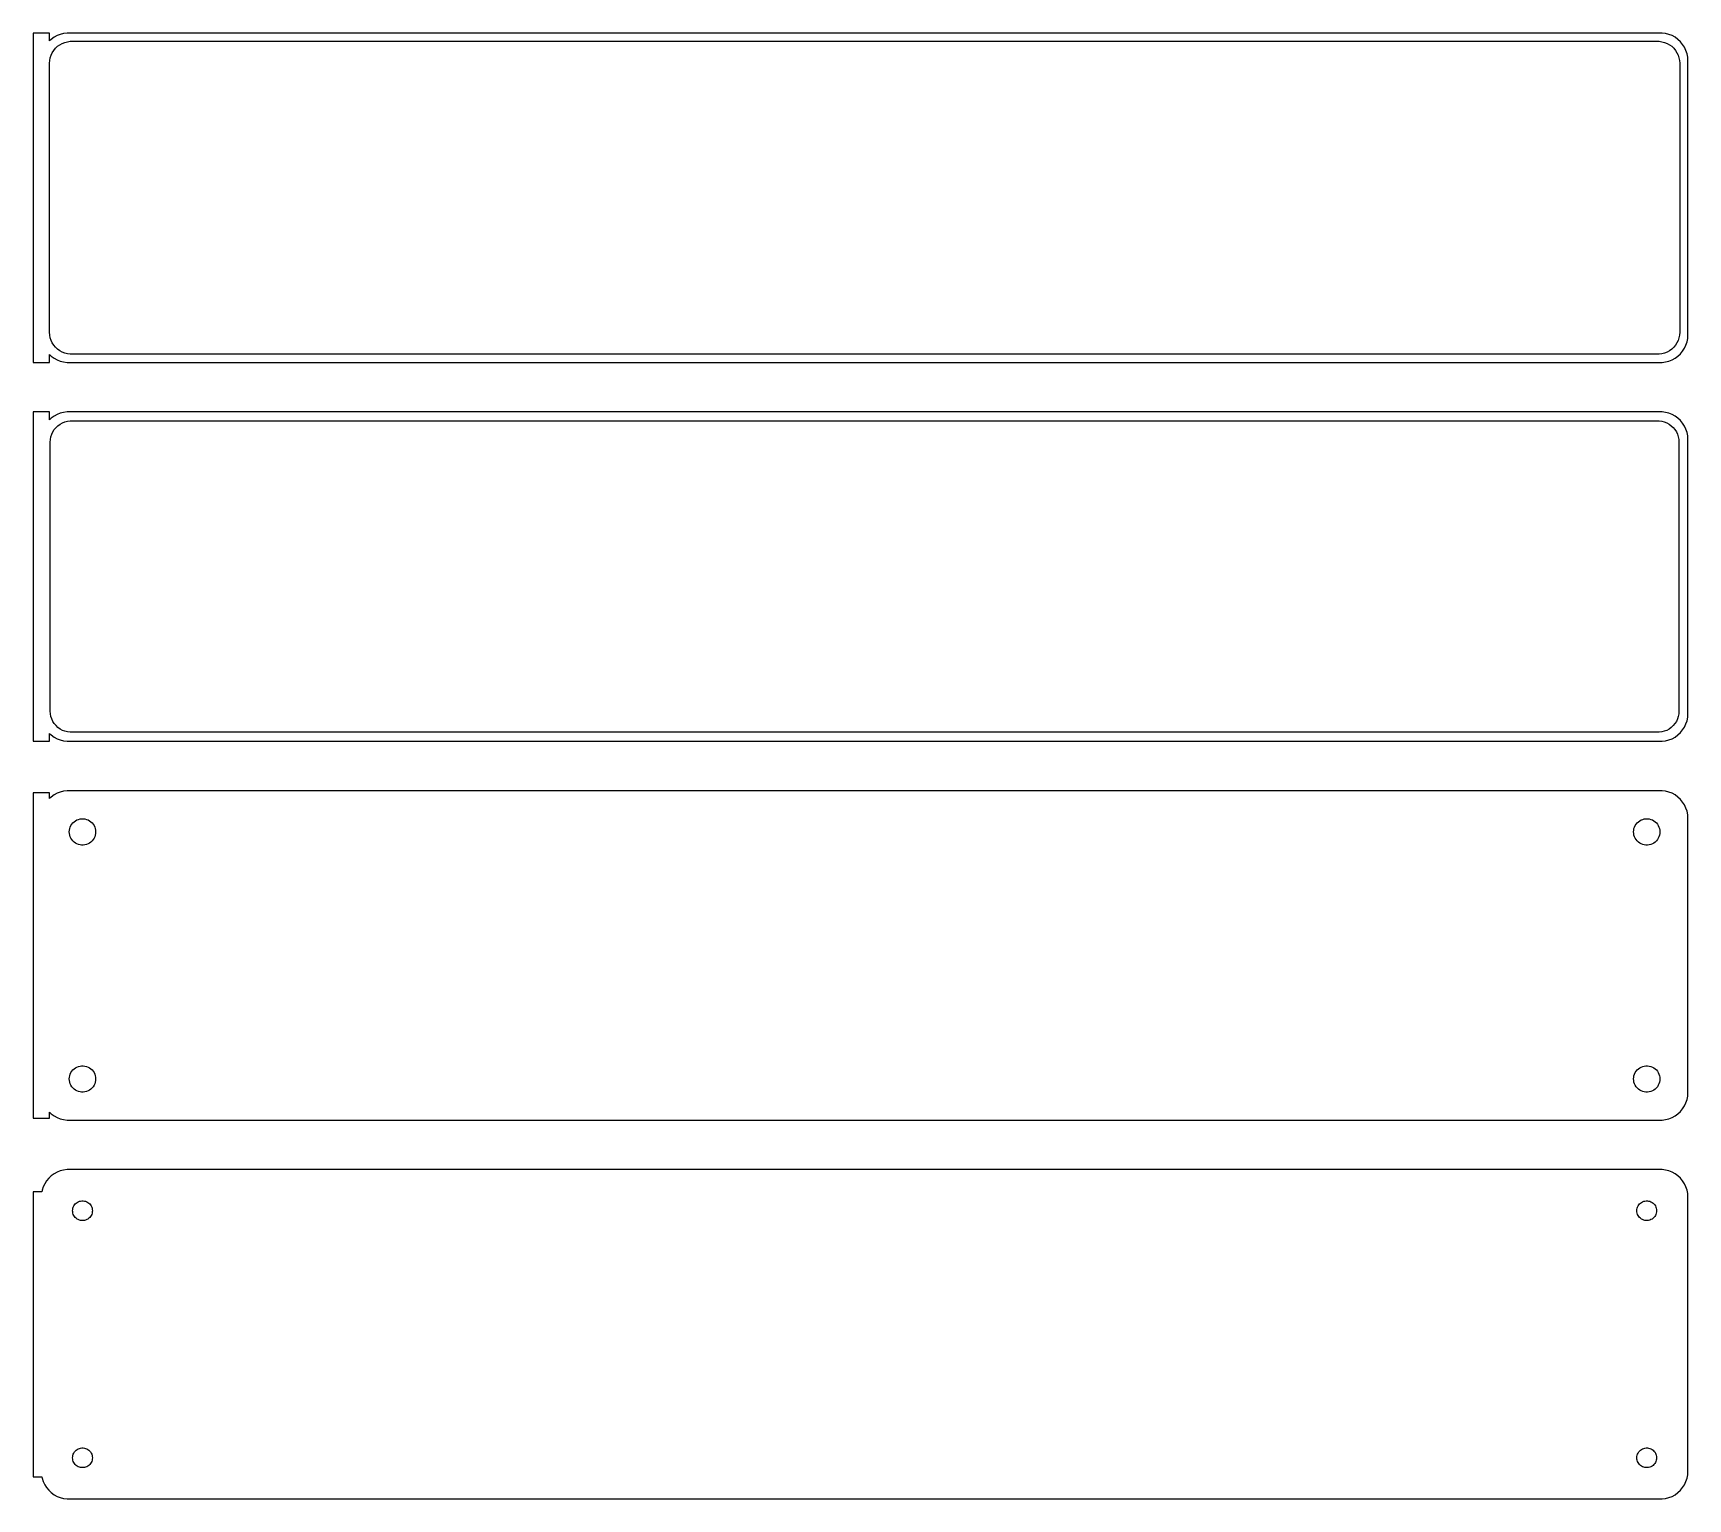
# Model space of a CAD drawing. Header units: metres. Extents: x -152 to 150, y 177 to 444.
import ezdxf

# ---------------------------------------------------------------- set-up
doc = ezdxf.new("R2010")
doc.units = ezdxf.units.M

msp = doc.modelspace()

# ---------------------------------------------------------------- linework, layer by layer
for p, q in [((-148.5, 443.99), (-151.5, 443.99)), ((-151.5, 443.99), (-151.5, 384.01)), ((-148.5, 442.559), (-148.5, 443.99)), ((-147.679, 443.222), (-148.187, 442.853)), ((-147.129, 443.524), (-147.679, 443.222)), ((-146.545, 443.755), (-147.129, 443.524)), ((-145.937, 443.911), (-146.545, 443.755)), ((-145.314, 443.99), (-145.937, 443.911)), ((145.314, 443.99), (-145.314, 443.99)), ((145.937, 443.911), (145.314, 443.99)), ((146.545, 443.755), (145.937, 443.911)), ((147.129, 443.524), (146.545, 443.755)), ((147.679, 443.222), (147.129, 443.524)), ((148.187, 442.853), (147.679, 443.222)), ((-148.187, 442.853), (-148.5, 442.559)), ((-148.219, 439.972), (-148.005, 440.427)), ((-148.005, 440.427), (-147.736, 440.851)), ((-147.736, 440.851), (-147.416, 441.238)), ((-147.416, 441.238), (-147.05, 441.582)), ((-147.05, 441.582), (-146.643, 441.877)), ((-146.643, 441.877), (-146.203, 442.119)), ((-146.203, 442.119), (-145.736, 442.304)), ((-145.736, 442.304), (-145.25, 442.429)), ((-145.25, 442.429), (-144.751, 442.492)), ((-144.751, 442.492), (144.751, 442.492)), ((144.751, 442.492), (145.25, 442.429)), ((145.25, 442.429), (145.736, 442.304)), ((145.736, 442.304), (146.203, 442.119)), ((146.203, 442.119), (146.643, 441.877)), ((146.643, 441.877), (147.05, 441.582)), ((147.05, 441.582), (147.416, 441.238)), ((147.416, 441.238), (147.736, 440.851)), ((147.736, 440.851), (148.005, 440.427)), ((148.005, 440.427), (148.219, 439.972)), ((148.645, 442.423), (148.187, 442.853)), ((149.045, 441.939), (148.645, 442.423)), ((149.382, 441.409), (149.045, 441.939)), ((149.649, 440.841), (149.382, 441.409)), ((149.843, 440.243), (149.649, 440.841)), ((149.961, 439.627), (149.843, 440.243)), ((-148.5, 438.5), (-148.468, 439.001)), ((-148.5, 389.5), (-148.5, 438.5)), ((-148.468, 439.001), (-148.374, 439.495)), ((-148.374, 439.495), (-148.219, 439.972)), ((148.219, 439.972), (148.374, 439.495)), ((148.374, 439.495), (148.468, 439.001)), ((148.468, 439.001), (148.5, 438.5)), ((148.5, 438.5), (148.5, 389.5)), ((150, 439), (149.961, 439.627)), ((150, 389), (150, 439)), ((-148.468, 388.999), (-148.5, 389.5)), ((-148.374, 388.505), (-148.468, 388.999)), ((148.468, 388.999), (148.374, 388.505)), ((148.5, 389.5), (148.468, 388.999)), ((149.961, 388.373), (150, 389)), ((-148.219, 388.028), (-148.374, 388.505)), ((-148.005, 387.573), (-148.219, 388.028)), ((-147.736, 387.149), (-148.005, 387.573)), ((-147.416, 386.762), (-147.736, 387.149)), ((-147.05, 386.418), (-147.416, 386.762)), ((-146.643, 386.123), (-147.05, 386.418)), ((-146.203, 385.881), (-146.643, 386.123)), ((146.643, 386.123), (146.203, 385.881)), ((147.05, 386.418), (146.643, 386.123)), ((147.416, 386.762), (147.05, 386.418)), ((147.736, 387.149), (147.416, 386.762)), ((148.005, 387.573), (147.736, 387.149)), ((148.219, 388.028), (148.005, 387.573)), ((148.374, 388.505), (148.219, 388.028)), ((148.645, 385.577), (149.045, 386.061)), ((149.045, 386.061), (149.382, 386.591)), ((149.382, 386.591), (149.649, 387.159)), ((149.649, 387.159), (149.843, 387.757)), ((149.843, 387.757), (149.961, 388.373)), ((-151.5, 384.01), (-148.5, 384.01)), ((-148.5, 385.441), (-148.187, 385.147)), ((-148.5, 384.01), (-148.5, 385.441)), ((-148.187, 385.147), (-147.679, 384.778)), ((-147.679, 384.778), (-147.129, 384.476)), ((-147.129, 384.476), (-146.545, 384.245)), ((-146.545, 384.245), (-145.937, 384.089)), ((-145.736, 385.696), (-146.203, 385.881)), ((-145.937, 384.089), (-145.314, 384.01)), ((-145.25, 385.571), (-145.736, 385.696)), ((-145.314, 384.01), (145.314, 384.01)), ((-144.751, 385.508), (-145.25, 385.571)), ((144.751, 385.508), (-144.751, 385.508)), ((145.25, 385.571), (144.751, 385.508)), ((145.736, 385.696), (145.25, 385.571)), ((145.314, 384.01), (145.937, 384.089)), ((146.203, 385.881), (145.736, 385.696)), ((145.937, 384.089), (146.545, 384.245)), ((146.545, 384.245), (147.129, 384.476)), ((147.129, 384.476), (147.679, 384.778)), ((147.679, 384.778), (148.187, 385.147)), ((148.187, 385.147), (148.645, 385.577)), ((-148.5, 374.99), (-151.5, 374.99)), ((-151.5, 374.99), (-151.5, 315.01)), ((-148.5, 373.559), (-148.5, 374.99)), ((-147.679, 374.222), (-148.187, 373.853)), ((-147.129, 374.524), (-147.679, 374.222)), ((-146.545, 374.755), (-147.129, 374.524)), ((-145.937, 374.911), (-146.545, 374.755)), ((-145.314, 374.99), (-145.937, 374.911)), ((145.314, 374.99), (-145.314, 374.99)), ((145.937, 374.911), (145.314, 374.99)), ((146.545, 374.755), (145.937, 374.911)), ((147.129, 374.524), (146.545, 374.755)), ((147.679, 374.222), (147.129, 374.524)), ((148.187, 373.853), (147.679, 374.222)), ((-148.187, 373.853), (-148.5, 373.559)), ((-148.251, 370.463), (-148.101, 370.926)), ((-148.101, 370.926), (-147.894, 371.366)), ((-147.894, 371.366), (-147.633, 371.776)), ((-147.633, 371.776), (-147.323, 372.151)), ((-147.323, 372.151), (-146.969, 372.484)), ((-146.969, 372.484), (-146.575, 372.77)), ((-146.575, 372.77), (-146.149, 373.004)), ((-146.149, 373.004), (-145.697, 373.183)), ((-145.697, 373.183), (-145.226, 373.304)), ((-145.226, 373.304), (-144.743, 373.365)), ((-144.743, 373.365), (144.743, 373.365)), ((144.743, 373.365), (145.226, 373.304)), ((145.226, 373.304), (145.697, 373.183)), ((145.697, 373.183), (146.149, 373.004)), ((146.149, 373.004), (146.575, 372.77)), ((146.575, 372.77), (146.969, 372.484)), ((146.969, 372.484), (147.323, 372.151)), ((147.323, 372.151), (147.633, 371.776)), ((147.633, 371.776), (147.894, 371.366)), ((147.894, 371.366), (148.101, 370.926)), ((148.101, 370.926), (148.251, 370.463)), ((148.645, 373.423), (148.187, 373.853)), ((149.045, 372.939), (148.645, 373.423)), ((149.382, 372.409), (149.045, 372.939)), ((149.649, 371.841), (149.382, 372.409)), ((149.843, 371.243), (149.649, 371.841)), ((149.961, 370.627), (149.843, 371.243)), ((-148.373, 369.5), (-148.342, 369.985)), ((-148.373, 320.5), (-148.373, 369.5)), ((-148.342, 369.985), (-148.251, 370.463)), ((148.251, 370.463), (148.342, 369.985)), ((148.342, 369.985), (148.373, 369.5)), ((148.373, 369.5), (148.373, 320.5)), ((150, 370), (149.961, 370.627)), ((150, 320), (150, 370)), ((-148.342, 320.015), (-148.373, 320.5)), ((-148.251, 319.537), (-148.342, 320.015)), ((148.342, 320.015), (148.251, 319.537)), ((148.373, 320.5), (148.342, 320.015)), ((149.961, 319.373), (150, 320)), ((-148.101, 319.074), (-148.251, 319.537)), ((-147.894, 318.634), (-148.101, 319.074)), ((-147.633, 318.224), (-147.894, 318.634)), ((-147.323, 317.849), (-147.633, 318.224)), ((-146.969, 317.516), (-147.323, 317.849)), ((-146.575, 317.23), (-146.969, 317.516)), ((-146.149, 316.996), (-146.575, 317.23)), ((-145.697, 316.817), (-146.149, 316.996)), ((-145.226, 316.696), (-145.697, 316.817)), ((-144.743, 316.635), (-145.226, 316.696)), ((144.743, 316.635), (-144.743, 316.635)), ((145.226, 316.696), (144.743, 316.635)), ((145.697, 316.817), (145.226, 316.696)), ((146.149, 316.996), (145.697, 316.817)), ((146.575, 317.23), (146.149, 316.996)), ((146.969, 317.516), (146.575, 317.23)), ((147.323, 317.849), (146.969, 317.516)), ((147.633, 318.224), (147.323, 317.849)), ((147.894, 318.634), (147.633, 318.224)), ((148.101, 319.074), (147.894, 318.634)), ((148.251, 319.537), (148.101, 319.074)), ((148.187, 316.147), (148.645, 316.577)), ((148.645, 316.577), (149.045, 317.061)), ((149.045, 317.061), (149.382, 317.591)), ((149.382, 317.591), (149.649, 318.159)), ((149.649, 318.159), (149.843, 318.757)), ((149.843, 318.757), (149.961, 319.373)), ((-151.5, 315.01), (-148.5, 315.01)), ((-148.5, 316.441), (-148.187, 316.147)), ((-148.5, 315.01), (-148.5, 316.441)), ((-148.187, 316.147), (-147.679, 315.778)), ((-147.679, 315.778), (-147.129, 315.476)), ((-147.129, 315.476), (-146.545, 315.245)), ((-146.545, 315.245), (-145.937, 315.089)), ((-145.937, 315.089), (-145.314, 315.01)), ((-145.314, 315.01), (145.314, 315.01)), ((145.314, 315.01), (145.937, 315.089)), ((145.937, 315.089), (146.545, 315.245)), ((146.545, 315.245), (147.129, 315.476)), ((147.129, 315.476), (147.679, 315.778)), ((147.679, 315.778), (148.187, 316.147)), ((-148.5, 305.615), (-151.5, 305.615)), ((-151.5, 305.615), (-151.5, 246.385)), ((-148.5, 304.559), (-148.5, 305.615)), ((-148.187, 304.853), (-148.5, 304.559)), ((-147.679, 305.222), (-148.187, 304.853)), ((-147.129, 305.524), (-147.679, 305.222)), ((-146.545, 305.755), (-147.129, 305.524)), ((-145.937, 305.911), (-146.545, 305.755)), ((-145.314, 305.99), (-145.937, 305.911)), ((145.314, 305.99), (-145.314, 305.99)), ((145.937, 305.911), (145.314, 305.99)), ((146.545, 305.755), (145.937, 305.911)), ((147.129, 305.524), (146.545, 305.755)), ((147.679, 305.222), (147.129, 305.524)), ((148.187, 304.853), (147.679, 305.222)), ((148.645, 304.423), (148.187, 304.853)), ((149.045, 303.939), (148.645, 304.423)), ((149.382, 303.409), (149.045, 303.939)), ((149.649, 302.841), (149.382, 303.409)), ((149.843, 302.243), (149.649, 302.841)), ((149.961, 301.627), (149.843, 302.243)), ((150, 301), (149.961, 301.627)), ((-144.9, 298.5), (-144.881, 298.801)), ((-144.881, 298.199), (-144.9, 298.5)), ((-144.881, 298.801), (-144.825, 299.097)), ((-144.825, 299.097), (-144.731, 299.383)), ((-144.731, 299.383), (-144.603, 299.656)), ((-144.603, 299.656), (-144.442, 299.911)), ((-144.442, 299.911), (-144.25, 300.143)), ((-144.25, 300.143), (-144.03, 300.349)), ((-144.03, 300.349), (-143.786, 300.526)), ((-143.786, 300.526), (-143.522, 300.672)), ((-143.522, 300.672), (-143.242, 300.783)), ((-143.242, 300.783), (-142.95, 300.857)), ((-142.95, 300.857), (-142.651, 300.895)), ((-142.651, 300.895), (-142.349, 300.895)), ((-142.349, 300.895), (-142.05, 300.857)), ((-142.05, 300.857), (-141.758, 300.783)), ((-141.758, 300.783), (-141.478, 300.672)), ((-141.478, 300.672), (-141.214, 300.526)), ((-141.214, 300.526), (-140.97, 300.349)), ((-140.97, 300.349), (-140.75, 300.143)), ((-140.75, 300.143), (-140.558, 299.911)), ((-140.558, 299.911), (-140.397, 299.656)), ((-140.397, 299.656), (-140.269, 299.383)), ((-140.269, 299.383), (-140.175, 299.097)), ((-140.175, 299.097), (-140.119, 298.801)), ((-140.119, 298.801), (-140.1, 298.5)), ((-140.1, 298.5), (-140.119, 298.199)), ((140.1, 298.5), (140.119, 298.801)), ((140.119, 298.199), (140.1, 298.5)), ((140.119, 298.801), (140.175, 299.097)), ((140.175, 299.097), (140.269, 299.383)), ((140.269, 299.383), (140.397, 299.656)), ((140.397, 299.656), (140.558, 299.911)), ((140.558, 299.911), (140.75, 300.143)), ((140.75, 300.143), (140.97, 300.349)), ((140.97, 300.349), (141.214, 300.526)), ((141.214, 300.526), (141.478, 300.672)), ((141.478, 300.672), (141.758, 300.783)), ((141.758, 300.783), (142.05, 300.857)), ((142.05, 300.857), (142.349, 300.895)), ((142.349, 300.895), (142.651, 300.895)), ((142.651, 300.895), (142.95, 300.857)), ((142.95, 300.857), (143.242, 300.783)), ((143.242, 300.783), (143.522, 300.672)), ((143.522, 300.672), (143.786, 300.526)), ((143.786, 300.526), (144.03, 300.349)), ((144.03, 300.349), (144.25, 300.143)), ((144.25, 300.143), (144.442, 299.911)), ((144.442, 299.911), (144.603, 299.656)), ((144.603, 299.656), (144.731, 299.383)), ((144.731, 299.383), (144.825, 299.097)), ((144.825, 299.097), (144.881, 298.801)), ((144.881, 298.801), (144.9, 298.5)), ((144.9, 298.5), (144.881, 298.199)), ((150, 251), (150, 301)), ((-144.825, 297.903), (-144.881, 298.199)), ((-144.731, 297.617), (-144.825, 297.903)), ((-144.603, 297.344), (-144.731, 297.617)), ((-144.442, 297.089), (-144.603, 297.344)), ((-144.25, 296.857), (-144.442, 297.089)), ((-144.03, 296.651), (-144.25, 296.857)), ((-143.786, 296.474), (-144.03, 296.651)), ((-143.522, 296.328), (-143.786, 296.474)), ((-143.242, 296.217), (-143.522, 296.328)), ((-142.95, 296.143), (-143.242, 296.217)), ((-142.651, 296.105), (-142.95, 296.143)), ((-142.349, 296.105), (-142.651, 296.105)), ((-142.05, 296.143), (-142.349, 296.105)), ((-141.758, 296.217), (-142.05, 296.143)), ((-141.478, 296.328), (-141.758, 296.217)), ((-141.214, 296.474), (-141.478, 296.328)), ((-140.97, 296.651), (-141.214, 296.474)), ((-140.75, 296.857), (-140.97, 296.651)), ((-140.558, 297.089), (-140.75, 296.857)), ((-140.397, 297.344), (-140.558, 297.089)), ((-140.269, 297.617), (-140.397, 297.344)), ((-140.175, 297.903), (-140.269, 297.617)), ((-140.119, 298.199), (-140.175, 297.903)), ((140.175, 297.903), (140.119, 298.199)), ((140.269, 297.617), (140.175, 297.903)), ((140.397, 297.344), (140.269, 297.617)), ((140.558, 297.089), (140.397, 297.344)), ((140.75, 296.857), (140.558, 297.089)), ((140.97, 296.651), (140.75, 296.857)), ((141.214, 296.474), (140.97, 296.651)), ((141.478, 296.328), (141.214, 296.474)), ((141.758, 296.217), (141.478, 296.328)), ((142.05, 296.143), (141.758, 296.217)), ((142.349, 296.105), (142.05, 296.143)), ((142.651, 296.105), (142.349, 296.105)), ((142.95, 296.143), (142.651, 296.105)), ((143.242, 296.217), (142.95, 296.143)), ((143.522, 296.328), (143.242, 296.217)), ((143.786, 296.474), (143.522, 296.328)), ((144.03, 296.651), (143.786, 296.474)), ((144.25, 296.857), (144.03, 296.651)), ((144.442, 297.089), (144.25, 296.857)), ((144.603, 297.344), (144.442, 297.089)), ((144.731, 297.617), (144.603, 297.344)), ((144.825, 297.903), (144.731, 297.617)), ((144.881, 298.199), (144.825, 297.903)), ((-144.9, 253.5), (-144.881, 253.801)), ((-144.881, 253.199), (-144.9, 253.5)), ((-144.881, 253.801), (-144.825, 254.097)), ((-144.825, 254.097), (-144.731, 254.383)), ((-144.731, 254.383), (-144.603, 254.656)), ((-144.603, 254.656), (-144.442, 254.911)), ((-144.442, 254.911), (-144.25, 255.143)), ((-144.25, 255.143), (-144.03, 255.349)), ((-144.03, 255.349), (-143.786, 255.526)), ((-143.786, 255.526), (-143.522, 255.672)), ((-143.522, 255.672), (-143.242, 255.783)), ((-143.242, 255.783), (-142.95, 255.857)), ((-142.95, 255.857), (-142.651, 255.895)), ((-142.651, 255.895), (-142.349, 255.895)), ((-142.349, 255.895), (-142.05, 255.857)), ((-142.05, 255.857), (-141.758, 255.783)), ((-141.758, 255.783), (-141.478, 255.672)), ((-141.478, 255.672), (-141.214, 255.526)), ((-141.214, 255.526), (-140.97, 255.349)), ((-140.97, 255.349), (-140.75, 255.143)), ((-140.75, 255.143), (-140.558, 254.911)), ((-140.558, 254.911), (-140.397, 254.656)), ((-140.397, 254.656), (-140.269, 254.383)), ((-140.269, 254.383), (-140.175, 254.097)), ((-140.175, 254.097), (-140.119, 253.801)), ((-140.119, 253.801), (-140.1, 253.5)), ((-140.1, 253.5), (-140.119, 253.199)), ((140.1, 253.5), (140.119, 253.801)), ((140.119, 253.199), (140.1, 253.5)), ((140.119, 253.801), (140.175, 254.097)), ((140.175, 254.097), (140.269, 254.383)), ((140.269, 254.383), (140.397, 254.656)), ((140.397, 254.656), (140.558, 254.911)), ((140.558, 254.911), (140.75, 255.143)), ((140.75, 255.143), (140.97, 255.349)), ((140.97, 255.349), (141.214, 255.526)), ((141.214, 255.526), (141.478, 255.672)), ((141.478, 255.672), (141.758, 255.783)), ((141.758, 255.783), (142.05, 255.857)), ((142.05, 255.857), (142.349, 255.895)), ((142.349, 255.895), (142.651, 255.895)), ((142.651, 255.895), (142.95, 255.857)), ((142.95, 255.857), (143.242, 255.783)), ((143.242, 255.783), (143.522, 255.672)), ((143.522, 255.672), (143.786, 255.526)), ((143.786, 255.526), (144.03, 255.349)), ((144.03, 255.349), (144.25, 255.143)), ((144.25, 255.143), (144.442, 254.911)), ((144.442, 254.911), (144.603, 254.656)), ((144.603, 254.656), (144.731, 254.383)), ((144.731, 254.383), (144.825, 254.097)), ((144.825, 254.097), (144.881, 253.801)), ((144.881, 253.801), (144.9, 253.5)), ((144.9, 253.5), (144.881, 253.199)), ((-144.825, 252.903), (-144.881, 253.199)), ((-144.731, 252.617), (-144.825, 252.903)), ((-144.603, 252.344), (-144.731, 252.617)), ((-144.442, 252.089), (-144.603, 252.344)), ((-144.25, 251.857), (-144.442, 252.089)), ((-144.03, 251.651), (-144.25, 251.857)), ((-143.786, 251.474), (-144.03, 251.651)), ((-143.522, 251.328), (-143.786, 251.474)), ((-143.242, 251.217), (-143.522, 251.328)), ((-142.95, 251.143), (-143.242, 251.217)), ((-142.651, 251.105), (-142.95, 251.143)), ((-142.349, 251.105), (-142.651, 251.105)), ((-142.05, 251.143), (-142.349, 251.105)), ((-141.758, 251.217), (-142.05, 251.143)), ((-141.478, 251.328), (-141.758, 251.217)), ((-141.214, 251.474), (-141.478, 251.328)), ((-140.97, 251.651), (-141.214, 251.474)), ((-140.75, 251.857), (-140.97, 251.651)), ((-140.558, 252.089), (-140.75, 251.857)), ((-140.397, 252.344), (-140.558, 252.089)), ((-140.269, 252.617), (-140.397, 252.344)), ((-140.175, 252.903), (-140.269, 252.617)), ((-140.119, 253.199), (-140.175, 252.903)), ((140.175, 252.903), (140.119, 253.199)), ((140.269, 252.617), (140.175, 252.903)), ((140.397, 252.344), (140.269, 252.617)), ((140.558, 252.089), (140.397, 252.344)), ((140.75, 251.857), (140.558, 252.089)), ((140.97, 251.651), (140.75, 251.857)), ((141.214, 251.474), (140.97, 251.651)), ((141.478, 251.328), (141.214, 251.474)), ((141.758, 251.217), (141.478, 251.328)), ((142.05, 251.143), (141.758, 251.217)), ((142.349, 251.105), (142.05, 251.143)), ((142.651, 251.105), (142.349, 251.105)), ((142.95, 251.143), (142.651, 251.105)), ((143.242, 251.217), (142.95, 251.143)), ((143.522, 251.328), (143.242, 251.217)), ((143.786, 251.474), (143.522, 251.328)), ((144.03, 251.651), (143.786, 251.474)), ((144.25, 251.857), (144.03, 251.651)), ((144.442, 252.089), (144.25, 251.857)), ((144.603, 252.344), (144.442, 252.089)), ((144.731, 252.617), (144.603, 252.344)), ((144.825, 252.903), (144.731, 252.617)), ((144.881, 253.199), (144.825, 252.903)), ((149.843, 249.757), (149.961, 250.373)), ((149.961, 250.373), (150, 251)), ((-148.5, 246.385), (-148.5, 247.441)), ((-148.5, 247.441), (-148.187, 247.147)), ((148.187, 247.147), (148.645, 247.577)), ((148.645, 247.577), (149.045, 248.061)), ((149.045, 248.061), (149.382, 248.591)), ((149.382, 248.591), (149.649, 249.159)), ((149.649, 249.159), (149.843, 249.757)), ((-151.5, 246.385), (-148.5, 246.385)), ((-148.187, 247.147), (-147.679, 246.778)), ((-147.679, 246.778), (-147.129, 246.476)), ((-147.129, 246.476), (-146.545, 246.245)), ((-146.545, 246.245), (-145.937, 246.089)), ((-145.937, 246.089), (-145.314, 246.01)), ((-145.314, 246.01), (145.314, 246.01)), ((145.314, 246.01), (145.937, 246.089)), ((145.937, 246.089), (146.545, 246.245)), ((146.545, 246.245), (147.129, 246.476)), ((147.129, 246.476), (147.679, 246.778)), ((147.679, 246.778), (148.187, 247.147)), ((-148.645, 235.423), (-149.045, 234.939)), ((-148.187, 235.853), (-148.645, 235.423)), ((-147.679, 236.222), (-148.187, 235.853)), ((-147.129, 236.524), (-147.679, 236.222)), ((-146.545, 236.755), (-147.129, 236.524)), ((-145.937, 236.911), (-146.545, 236.755)), ((-145.314, 236.99), (-145.937, 236.911)), ((145.314, 236.99), (-145.314, 236.99)), ((145.937, 236.911), (145.314, 236.99)), ((146.545, 236.755), (145.937, 236.911)), ((147.129, 236.524), (146.545, 236.755)), ((147.679, 236.222), (147.129, 236.524)), ((148.187, 235.853), (147.679, 236.222)), ((148.645, 235.423), (148.187, 235.853)), ((149.045, 234.939), (148.645, 235.423)), ((-149.9, 232.944), (-151.5, 232.944)), ((-151.5, 232.944), (-151.5, 181.056)), ((-149.843, 233.243), (-149.9, 232.944)), ((-149.649, 233.841), (-149.843, 233.243)), ((-149.382, 234.409), (-149.649, 233.841)), ((-149.045, 234.939), (-149.382, 234.409)), ((149.382, 234.409), (149.045, 234.939)), ((149.649, 233.841), (149.382, 234.409)), ((149.843, 233.243), (149.649, 233.841)), ((149.961, 232.627), (149.843, 233.243)), ((150, 232), (149.961, 232.627)), ((-144.3, 229.5), (-144.286, 229.726)), ((-144.286, 229.274), (-144.3, 229.5)), ((-144.286, 229.726), (-144.243, 229.948)), ((-144.243, 229.052), (-144.286, 229.274)), ((-144.243, 229.948), (-144.174, 230.163)), ((-144.174, 230.163), (-144.077, 230.367)), ((-144.077, 230.367), (-143.956, 230.558)), ((-143.956, 230.558), (-143.812, 230.732)), ((-143.812, 230.732), (-143.647, 230.887)), ((-143.647, 230.887), (-143.464, 231.02)), ((-143.464, 231.02), (-143.266, 231.129)), ((-143.266, 231.129), (-143.056, 231.212)), ((-143.056, 231.212), (-142.837, 231.268)), ((-142.837, 231.268), (-142.613, 231.296)), ((-142.613, 231.296), (-142.387, 231.296)), ((-142.387, 231.296), (-142.163, 231.268)), ((-142.163, 231.268), (-141.944, 231.212)), ((-141.944, 231.212), (-141.734, 231.129)), ((-141.734, 231.129), (-141.536, 231.02)), ((-141.536, 231.02), (-141.353, 230.887)), ((-141.353, 230.887), (-141.188, 230.732)), ((-141.188, 230.732), (-141.044, 230.558)), ((-141.044, 230.558), (-140.923, 230.367)), ((-140.923, 230.367), (-140.826, 230.163)), ((-140.826, 230.163), (-140.757, 229.948)), ((-140.757, 229.948), (-140.714, 229.726)), ((-140.714, 229.274), (-140.757, 229.052)), ((-140.714, 229.726), (-140.7, 229.5)), ((-140.7, 229.5), (-140.714, 229.274)), ((140.7, 229.5), (140.714, 229.726)), ((140.714, 229.274), (140.7, 229.5)), ((140.714, 229.726), (140.757, 229.948)), ((140.757, 229.052), (140.714, 229.274)), ((140.757, 229.948), (140.826, 230.163)), ((140.826, 230.163), (140.923, 230.367)), ((140.923, 230.367), (141.044, 230.558)), ((141.044, 230.558), (141.188, 230.732)), ((141.188, 230.732), (141.353, 230.887)), ((141.353, 230.887), (141.536, 231.02)), ((141.536, 231.02), (141.734, 231.129)), ((141.734, 231.129), (141.944, 231.212)), ((141.944, 231.212), (142.163, 231.268)), ((142.163, 231.268), (142.387, 231.296)), ((142.387, 231.296), (142.613, 231.296)), ((142.613, 231.296), (142.837, 231.268)), ((142.837, 231.268), (143.056, 231.212)), ((143.056, 231.212), (143.266, 231.129)), ((143.266, 231.129), (143.464, 231.02)), ((143.464, 231.02), (143.647, 230.887)), ((143.647, 230.887), (143.812, 230.732)), ((143.812, 230.732), (143.956, 230.558)), ((143.956, 230.558), (144.077, 230.367)), ((144.077, 230.367), (144.174, 230.163)), ((144.174, 230.163), (144.243, 229.948)), ((144.243, 229.948), (144.286, 229.726)), ((144.286, 229.274), (144.243, 229.052)), ((144.286, 229.726), (144.3, 229.5)), ((144.3, 229.5), (144.286, 229.274)), ((150, 182), (150, 232)), ((-144.174, 228.837), (-144.243, 229.052)), ((-144.077, 228.633), (-144.174, 228.837)), ((-143.956, 228.442), (-144.077, 228.633)), ((-143.812, 228.268), (-143.956, 228.442)), ((-143.647, 228.113), (-143.812, 228.268)), ((-143.464, 227.98), (-143.647, 228.113)), ((-143.266, 227.871), (-143.464, 227.98)), ((-143.056, 227.788), (-143.266, 227.871)), ((-142.837, 227.732), (-143.056, 227.788)), ((-142.613, 227.704), (-142.837, 227.732)), ((-142.387, 227.704), (-142.613, 227.704)), ((-142.163, 227.732), (-142.387, 227.704)), ((-141.944, 227.788), (-142.163, 227.732)), ((-141.734, 227.871), (-141.944, 227.788)), ((-141.536, 227.98), (-141.734, 227.871)), ((-141.353, 228.113), (-141.536, 227.98)), ((-141.188, 228.268), (-141.353, 228.113)), ((-141.044, 228.442), (-141.188, 228.268)), ((-140.923, 228.633), (-141.044, 228.442)), ((-140.826, 228.837), (-140.923, 228.633)), ((-140.757, 229.052), (-140.826, 228.837)), ((140.826, 228.837), (140.757, 229.052)), ((140.923, 228.633), (140.826, 228.837)), ((141.044, 228.442), (140.923, 228.633)), ((141.188, 228.268), (141.044, 228.442)), ((141.353, 228.113), (141.188, 228.268)), ((141.536, 227.98), (141.353, 228.113)), ((141.734, 227.871), (141.536, 227.98)), ((141.944, 227.788), (141.734, 227.871)), ((142.163, 227.732), (141.944, 227.788)), ((142.387, 227.704), (142.163, 227.732)), ((142.613, 227.704), (142.387, 227.704)), ((142.837, 227.732), (142.613, 227.704)), ((143.056, 227.788), (142.837, 227.732)), ((143.266, 227.871), (143.056, 227.788)), ((143.464, 227.98), (143.266, 227.871)), ((143.647, 228.113), (143.464, 227.98)), ((143.812, 228.268), (143.647, 228.113)), ((143.956, 228.442), (143.812, 228.268)), ((144.077, 228.633), (143.956, 228.442)), ((144.174, 228.837), (144.077, 228.633)), ((144.243, 229.052), (144.174, 228.837)), ((-144.3, 184.5), (-144.286, 184.726)), ((-144.286, 184.274), (-144.3, 184.5)), ((-144.286, 184.726), (-144.243, 184.948)), ((-144.243, 184.052), (-144.286, 184.274)), ((-144.243, 184.948), (-144.174, 185.163)), ((-144.174, 183.837), (-144.243, 184.052)), ((-144.174, 185.163), (-144.077, 185.367)), ((-144.077, 185.367), (-143.956, 185.558)), ((-143.956, 185.558), (-143.812, 185.732)), ((-143.812, 185.732), (-143.647, 185.887)), ((-143.647, 185.887), (-143.464, 186.02)), ((-143.464, 186.02), (-143.266, 186.129)), ((-143.266, 186.129), (-143.056, 186.212)), ((-143.056, 186.212), (-142.837, 186.268)), ((-142.837, 186.268), (-142.613, 186.296)), ((-142.613, 186.296), (-142.387, 186.296)), ((-142.387, 186.296), (-142.163, 186.268)), ((-142.163, 186.268), (-141.944, 186.212)), ((-141.944, 186.212), (-141.734, 186.129)), ((-141.734, 186.129), (-141.536, 186.02)), ((-141.536, 186.02), (-141.353, 185.887)), ((-141.353, 185.887), (-141.188, 185.732)), ((-141.188, 185.732), (-141.044, 185.558)), ((-141.044, 185.558), (-140.923, 185.367)), ((-140.923, 185.367), (-140.826, 185.163)), ((-140.826, 185.163), (-140.757, 184.948)), ((-140.757, 184.052), (-140.826, 183.837)), ((-140.757, 184.948), (-140.714, 184.726)), ((-140.714, 184.274), (-140.757, 184.052)), ((-140.714, 184.726), (-140.7, 184.5)), ((-140.7, 184.5), (-140.714, 184.274)), ((140.7, 184.5), (140.714, 184.726)), ((140.714, 184.274), (140.7, 184.5)), ((140.714, 184.726), (140.757, 184.948)), ((140.757, 184.052), (140.714, 184.274)), ((140.757, 184.948), (140.826, 185.163)), ((140.826, 183.837), (140.757, 184.052)), ((140.826, 185.163), (140.923, 185.367)), ((140.923, 185.367), (141.044, 185.558)), ((141.044, 185.558), (141.188, 185.732)), ((141.188, 185.732), (141.353, 185.887)), ((141.353, 185.887), (141.536, 186.02)), ((141.536, 186.02), (141.734, 186.129)), ((141.734, 186.129), (141.944, 186.212)), ((141.944, 186.212), (142.163, 186.268)), ((142.163, 186.268), (142.387, 186.296)), ((142.387, 186.296), (142.613, 186.296)), ((142.613, 186.296), (142.837, 186.268)), ((142.837, 186.268), (143.056, 186.212)), ((143.056, 186.212), (143.266, 186.129)), ((143.266, 186.129), (143.464, 186.02)), ((143.464, 186.02), (143.647, 185.887)), ((143.647, 185.887), (143.812, 185.732)), ((143.812, 185.732), (143.956, 185.558)), ((143.956, 185.558), (144.077, 185.367)), ((144.077, 185.367), (144.174, 185.163)), ((144.174, 185.163), (144.243, 184.948)), ((144.243, 184.052), (144.174, 183.837)), ((144.243, 184.948), (144.286, 184.726)), ((144.286, 184.274), (144.243, 184.052)), ((144.286, 184.726), (144.3, 184.5)), ((144.3, 184.5), (144.286, 184.274)), ((-151.5, 181.056), (-149.9, 181.056)), ((-149.9, 181.056), (-149.843, 180.757)), ((-144.077, 183.633), (-144.174, 183.837)), ((-143.956, 183.442), (-144.077, 183.633)), ((-143.812, 183.268), (-143.956, 183.442)), ((-143.647, 183.113), (-143.812, 183.268)), ((-143.464, 182.98), (-143.647, 183.113)), ((-143.266, 182.871), (-143.464, 182.98)), ((-143.056, 182.788), (-143.266, 182.871)), ((-142.837, 182.732), (-143.056, 182.788)), ((-142.613, 182.704), (-142.837, 182.732)), ((-142.387, 182.704), (-142.613, 182.704)), ((-142.163, 182.732), (-142.387, 182.704)), ((-141.944, 182.788), (-142.163, 182.732)), ((-141.734, 182.871), (-141.944, 182.788)), ((-141.536, 182.98), (-141.734, 182.871)), ((-141.353, 183.113), (-141.536, 182.98)), ((-141.188, 183.268), (-141.353, 183.113)), ((-141.044, 183.442), (-141.188, 183.268)), ((-140.923, 183.633), (-141.044, 183.442)), ((-140.826, 183.837), (-140.923, 183.633)), ((140.923, 183.633), (140.826, 183.837)), ((141.044, 183.442), (140.923, 183.633)), ((141.188, 183.268), (141.044, 183.442)), ((141.353, 183.113), (141.188, 183.268)), ((141.536, 182.98), (141.353, 183.113)), ((141.734, 182.871), (141.536, 182.98)), ((141.944, 182.788), (141.734, 182.871)), ((142.163, 182.732), (141.944, 182.788)), ((142.387, 182.704), (142.163, 182.732)), ((142.613, 182.704), (142.387, 182.704)), ((142.837, 182.732), (142.613, 182.704)), ((143.056, 182.788), (142.837, 182.732)), ((143.266, 182.871), (143.056, 182.788)), ((143.464, 182.98), (143.266, 182.871)), ((143.647, 183.113), (143.464, 182.98)), ((143.812, 183.268), (143.647, 183.113)), ((143.956, 183.442), (143.812, 183.268)), ((144.077, 183.633), (143.956, 183.442)), ((144.174, 183.837), (144.077, 183.633)), ((149.843, 180.757), (149.961, 181.373)), ((149.961, 181.373), (150, 182)), ((-149.843, 180.757), (-149.649, 180.159)), ((-149.649, 180.159), (-149.382, 179.591)), ((-149.382, 179.591), (-149.045, 179.061)), ((-149.045, 179.061), (-148.645, 178.577)), ((-148.645, 178.577), (-148.187, 178.147)), ((-148.187, 178.147), (-147.679, 177.778)), ((147.679, 177.778), (148.187, 178.147)), ((148.187, 178.147), (148.645, 178.577)), ((148.645, 178.577), (149.045, 179.061)), ((149.045, 179.061), (149.382, 179.591)), ((149.382, 179.591), (149.649, 180.159)), ((149.649, 180.159), (149.843, 180.757)), ((-147.679, 177.778), (-147.129, 177.476)), ((-147.129, 177.476), (-146.545, 177.245)), ((-146.545, 177.245), (-145.937, 177.089)), ((-145.937, 177.089), (-145.314, 177.01)), ((-145.314, 177.01), (145.314, 177.01)), ((145.314, 177.01), (145.937, 177.089)), ((145.937, 177.089), (146.545, 177.245)), ((146.545, 177.245), (147.129, 177.476)), ((147.129, 177.476), (147.679, 177.778))]:
    msp.add_line(p, q)

doc.saveas('drawing.dxf')
